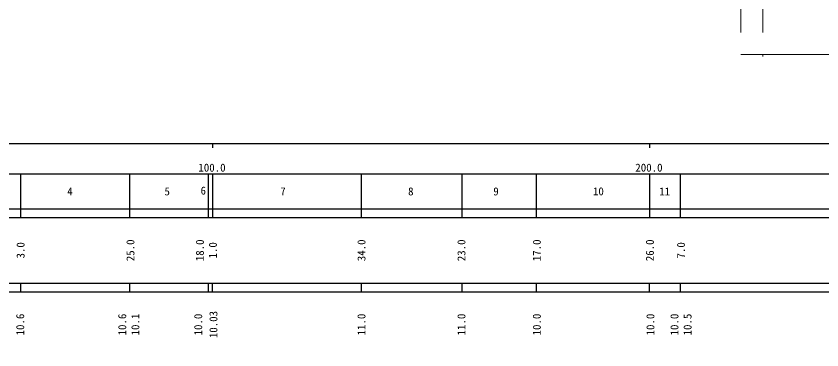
# Model space of a CAD drawing. Units: millimetres, scale not verified. Extents: x -29236235 to 28563309, y -57510443 to 380000.
# Drawn here: x 123020 to 307422, y 157691 to 234156 of the extents above; entities that cross this region are included whole.
import ezdxf
from ezdxf.enums import TextEntityAlignment as Align

# ---------------------------------------------------------------- set-up
doc = ezdxf.new("R2010")
doc.units = ezdxf.units.MM
doc.header["$LTSCALE"] = 1000
for name, color, linetype, lineweight in [('M-BGD-HTXT', 7, 'Continuous', 13), ('M-BMK-SRVR', 3, 'Continuous', 13), ('M-TTL-BAND', 7, 'Continuous', 25)]:
    doc.layers.add(name, color=color, linetype=linetype, lineweight=lineweight)
doc.styles.add('ＭＳ ゴシック', font='')
doc.styles.get('ＭＳ ゴシック').set_extended_font_data('MS Gothic')

msp = doc.modelspace()

# ---------------------------------------------------------------- linework, layer by layer
at = {"layer": 'M-BGD-HTXT'}
for p, q in [((288885, 230374), (288885, 243761)), ((293885, 230374), (293885, 238684)), ((293885, 225374), (288885, 225374)), ((293885, 225374), (293885, 224874)), ((293885, 225374), (323885, 225374))]:
    msp.add_line(p, q, dxfattribs=at)
at = {"layer": 'M-BMK-SRVR'}
msp.add_arc((-336463, -28610671), 28899772, 89.20251, 89.20251, dxfattribs=at)
at = {"layer": 'M-TTL-BAND'}
for p, q in [((40000, 205000), (579000, 205000)), ((168000, 205000), (168000, 204000)), ((268000, 205000), (268000, 204000)), ((68000, 198000), (579000, 198000)), ((124000, 198000), (124000, 188000)), ((149000, 198000), (149000, 188000)), ((167000, 198000), (167000, 188000)), ((168000, 198000), (168000, 188000)), ((202000, 198000), (202000, 188000)), ((225000, 198000), (225000, 188000)), ((242000, 198000), (242000, 188000)), ((268000, 198000), (268000, 188000)), ((275000, 198000), (275000, 188000)), ((40000, 190000), (579000, 190000)), ((40000, 188000), (579000, 188000)), ((40000, 173000), (579000, 173000)), ((124000, 173000), (124000, 171000)), ((149000, 173000), (149000, 171000)), ((167000, 173000), (167000, 171000)), ((168000, 171000), (168000, 173000)), ((202000, 173000), (202000, 171000)), ((225000, 173000), (225000, 171000)), ((242000, 173000), (242000, 171000)), ((268000, 171000), (268000, 173000)), ((275000, 173000), (275000, 171000)), ((40000, 171000), (579000, 171000))]:
    msp.add_line(p, q, dxfattribs=at)

# ---------------------------------------------------------------- texts
at = {"layer": 'M-TTL-BAND', "style": 'ＭＳ ゴシック'}
for s, p in [('100.0', (167844, 199445)), ('200.0', (267844, 199445)), ('4', (135345, 194000)), ('5', (157596, 194000)), ('6', (165855, 194189)), ('7', (184097, 194000)), ('8', (213348, 194000)), ('9', (232848, 194000)), ('10', (256275, 194022)), ('11', (271464, 194000))]:
    msp.add_text(s, height=1833, dxfattribs=at).set_placement(p, align=Align.MIDDLE_CENTER)
for s, p in [('25.0', (149172, 180500)), ('18.0', (165058, 180500)), ('34.0', (202049, 180500)), ('23.0', (224925, 180500)), ('17.0', (242176, 180500)), ('26.0', (268045, 180500)), ('3.0', (124033, 180500)), ('1.0', (168045, 180500)), ('7.0', (275177, 180500)), ('10.03', (168169, 163500)), ('10.6', (123952, 163500)), ('10.6', (147297, 163500)), ('10.1', (150297, 163500)), ('10.0', (164683, 163500)), ('11.0', (202049, 163500)), ('11.0', (224925, 163500)), ('10.0', (242176, 163500)), ('10.0', (268169, 163500)), ('10.0', (273677, 163500)), ('10.5', (276677, 163500))]:
    msp.add_text(s, height=1833, rotation=90, dxfattribs=at).set_placement(p, align=Align.MIDDLE_CENTER)

doc.saveas('drawing.dxf')
